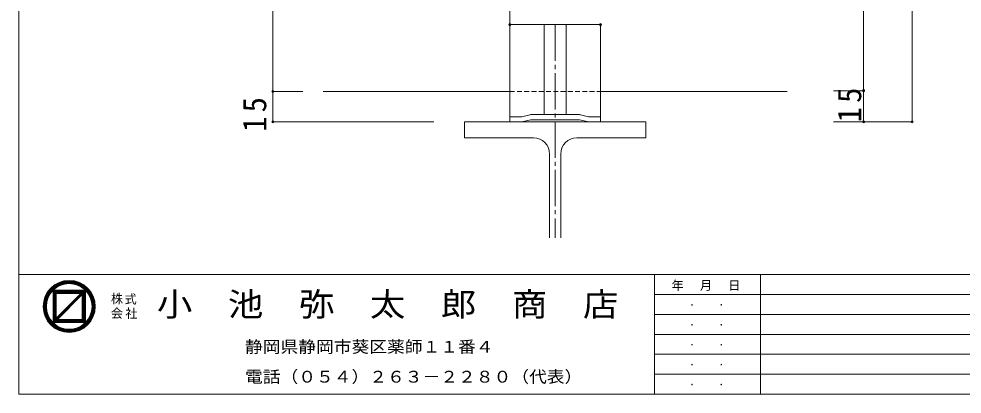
# Model space of a CAD drawing. Units: millimetres, scale not verified. Extents: x -1135 to 2170, y -1086 to 2575.
# Drawn here: x 592.6 to 1060.2, y -1085.9 to -899.9 of the extents above; entities that cross this region are included whole.
import ezdxf
from ezdxf.enums import TextEntityAlignment as Align

# ---------------------------------------------------------------- set-up
doc = ezdxf.new("R2010")
doc.units = ezdxf.units.MM
doc.header["$LTSCALE"] = 2
doc.header["$PDMODE"] = 32
doc.header["$PDSIZE"] = 1
doc.linetypes.add('CHAIN2', pattern=[12, 9, -1, 1, -1])
doc.linetypes.add('DASHED1', pattern=[1.8, 1.2, -0.6])
doc.layers.add('0-1', color=4, linetype='Continuous', lineweight=18)
doc.styles.add('ＭＳ ゴシック', font='')
doc.styles.get('ＭＳ ゴシック').set_extended_font_data('MS Gothic')

msp = doc.modelspace()

# ---------------------------------------------------------------- linework, layer by layer
at = {"layer": '0-1', "color": 2}
for p, q in [((592.646, -1085.885), (592.646, 34.121)), ((2169.534, -1026.625), (592.646, -1026.625)), ((907.648, -1026.625), (907.648, -1085.885)), ((960.311, -1026.625), (960.311, -1085.885)), ((1344.783, -1036.502), (907.648, -1036.502)), ((1344.783, -1046.379), (907.648, -1046.379)), ((907.648, -1056.255), (2169.534, -1056.255)), ((1344.783, -1066.132), (907.648, -1066.132)), ((1344.783, -1076.009), (907.648, -1076.009)), ((592.646, -1085.885), (2169.534, -1085.885))]:
    msp.add_line(p, q, dxfattribs=at)
at = {"layer": '0-1', "color": 7}
for p, q in [((835.978, -950.876), (835.978, -792.376)), ((1011.387, -830.493), (1011.387, -935.493)), ((835.978, -902.763), (880.977, -902.763)), ((852.977, -947.376), (852.977, -902.763)), ((863.977, -947.376), (863.977, -902.763)), ((880.978, -950.876), (880.978, -902.764)), ((718.477, -935.076), (718.477, -950.876)), ((733.477, -935.876), (718.477, -935.876)), ((996.387, -935.493), (1011.387, -935.493)), ((841.977, -948.376), (835.978, -948.376)), ((841.977, -948.376), (845.859, -947.445)), ((870.513, -947.376), (846.442, -947.376)), ((874.977, -948.376), (871.096, -947.445)), ((880.978, -948.376), (874.977, -948.376)), ((798.4, -950.876), (718.477, -950.876)), ((880.978, -950.876), (835.978, -950.876)), ((842.561, -950.807), (846.407, -949.884)), ((870.477, -949.876), (846.477, -949.876)), ((874.394, -950.807), (870.547, -949.884)), ((996.387, -950.876), (1011.387, -950.876))]:
    msp.add_line(p, q, dxfattribs=at)
at = {"layer": '0-1', "color": 7, "linetype": 'CHAIN2'}
msp.add_line((858.478, -902.763), (858.478, -1008.376), dxfattribs=at)
at = {"layer": '0-1', "color": 3}
for p, q in [((835.978, -935.876), (743.477, -935.876)), ((973.477, -935.876), (880.978, -935.876)), ((813.477, -958.875), (847.728, -958.876)), ((855.727, -1008.376), (855.727, -966.876)), ((861.227, -1008.376), (861.228, -966.876)), ((611.204, -1048.257), (611.204, -1036.023)), ((624.004, -1036.589), (611.77, -1048.823)), ((624.004, -1036.589), (624.004, -1048.823)), ((624.004, -1048.823), (611.77, -1048.823))]:
    msp.add_line(p, q, dxfattribs=at)
at = {"layer": '0-1', "color": 3, "linetype": 'DASHED1'}
msp.add_line((835.978, -935.876), (880.978, -935.876), dxfattribs=at)
at = {"layer": '0-1', "lineweight": 9}
for p, q in [((609.604, -1034.583), (625.604, -1034.583)), ((609.604, -1034.903), (625.604, -1034.903)), ((609.604, -1035.223), (625.604, -1035.223)), ((609.604, -1035.543), (625.604, -1035.543)), ((609.604, -1035.863), (625.604, -1035.863)), ((609.604, -1036.183), (611.204, -1036.183)), ((609.604, -1036.503), (611.204, -1036.503)), ((609.604, -1036.823), (611.204, -1036.823)), ((609.604, -1037.143), (611.204, -1037.143)), ((609.604, -1037.463), (611.204, -1037.463)), ((609.604, -1037.783), (611.204, -1037.783)), ((611.204, -1036.023), (611.204, -1035.699)), ((621.678, -1037.783), (622.81, -1037.783)), ((621.998, -1037.463), (623.13, -1037.463)), ((622.319, -1037.143), (623.45, -1037.143)), ((622.638, -1036.823), (623.77, -1036.823)), ((622.958, -1036.503), (625.604, -1036.503)), ((623.279, -1036.183), (625.604, -1036.183)), ((624.004, -1036.823), (625.604, -1036.823)), ((624.004, -1037.143), (625.604, -1037.143)), ((624.004, -1037.463), (625.604, -1037.463)), ((624.004, -1037.783), (625.604, -1037.783)), ((609.604, -1038.103), (611.204, -1038.103)), ((609.604, -1038.423), (611.204, -1038.423)), ((609.604, -1038.743), (611.204, -1038.743)), ((609.604, -1039.063), (611.204, -1039.063)), ((609.604, -1039.383), (611.204, -1039.383)), ((609.604, -1039.703), (611.204, -1039.703)), ((609.604, -1040.022), (611.204, -1040.022)), ((609.604, -1040.343), (611.204, -1040.343)), ((609.604, -1040.663), (611.204, -1040.663)), ((609.604, -1040.983), (611.204, -1040.983)), ((609.604, -1041.303), (611.204, -1041.303)), ((609.604, -1041.623), (611.204, -1041.623)), ((609.604, -1041.943), (611.204, -1041.943)), ((609.604, -1042.263), (611.204, -1042.263)), ((609.604, -1042.583), (611.204, -1042.583)), ((616.878, -1042.583), (618.01, -1042.583)), ((617.199, -1042.263), (618.33, -1042.263)), ((617.519, -1041.943), (618.65, -1041.943)), ((617.839, -1041.623), (618.97, -1041.623)), ((618.159, -1041.303), (619.29, -1041.303)), ((618.478, -1040.983), (619.61, -1040.983)), ((618.799, -1040.663), (619.93, -1040.663)), ((619.119, -1040.343), (620.25, -1040.343)), ((619.438, -1040.022), (620.57, -1040.022)), ((619.759, -1039.703), (620.89, -1039.703)), ((620.079, -1039.383), (621.21, -1039.383)), ((620.399, -1039.063), (621.53, -1039.063)), ((620.719, -1038.743), (621.85, -1038.743)), ((621.038, -1038.423), (622.17, -1038.423)), ((621.358, -1038.103), (622.49, -1038.103)), ((624.004, -1038.103), (625.604, -1038.103)), ((624.004, -1038.423), (625.604, -1038.423)), ((624.004, -1038.743), (625.604, -1038.743)), ((624.004, -1039.063), (625.604, -1039.063)), ((624.004, -1039.383), (625.604, -1039.383)), ((624.004, -1039.703), (625.604, -1039.703)), ((624.004, -1040.022), (625.604, -1040.022)), ((624.004, -1040.343), (625.604, -1040.343)), ((624.004, -1040.663), (625.604, -1040.663)), ((624.004, -1040.983), (625.604, -1040.983)), ((624.004, -1041.303), (625.604, -1041.303)), ((624.004, -1041.623), (625.604, -1041.623)), ((624.004, -1041.943), (625.604, -1041.943)), ((624.004, -1042.263), (625.604, -1042.263)), ((624.004, -1042.583), (625.604, -1042.583)), ((609.604, -1042.903), (611.204, -1042.903)), ((609.604, -1043.223), (611.204, -1043.223)), ((609.604, -1043.543), (611.204, -1043.543)), ((609.604, -1043.863), (611.204, -1043.863)), ((609.604, -1044.183), (611.204, -1044.183)), ((609.604, -1044.503), (611.204, -1044.503)), ((609.604, -1044.823), (611.204, -1044.823)), ((609.604, -1045.143), (611.204, -1045.143)), ((609.604, -1045.463), (611.204, -1045.463)), ((609.604, -1045.783), (611.204, -1045.783)), ((609.604, -1046.103), (611.204, -1046.103)), ((609.604, -1046.423), (611.204, -1046.423)), ((609.604, -1046.743), (611.204, -1046.743)), ((609.604, -1047.063), (611.204, -1047.063)), ((612.399, -1047.063), (613.53, -1047.063)), ((612.718, -1046.743), (613.85, -1046.743)), ((613.038, -1046.423), (614.17, -1046.423)), ((613.359, -1046.103), (614.49, -1046.103)), ((613.679, -1045.783), (614.81, -1045.783)), ((613.999, -1045.463), (615.13, -1045.463)), ((614.318, -1045.143), (615.45, -1045.143)), ((614.639, -1044.823), (615.77, -1044.823)), ((614.959, -1044.503), (616.09, -1044.503)), ((615.279, -1044.183), (616.41, -1044.183)), ((615.598, -1043.863), (616.73, -1043.863)), ((615.919, -1043.543), (617.05, -1043.543)), ((616.239, -1043.223), (617.37, -1043.223)), ((616.559, -1042.903), (617.69, -1042.903)), ((624.004, -1042.903), (625.604, -1042.903)), ((624.004, -1043.223), (625.604, -1043.223)), ((624.004, -1043.543), (625.604, -1043.543)), ((624.004, -1043.863), (625.604, -1043.863)), ((624.004, -1044.183), (625.604, -1044.183)), ((624.004, -1044.503), (625.604, -1044.503)), ((624.004, -1044.823), (625.604, -1044.823)), ((624.004, -1045.143), (625.604, -1045.143)), ((624.004, -1045.463), (625.604, -1045.463)), ((624.004, -1045.783), (625.604, -1045.783)), ((624.004, -1046.103), (625.604, -1046.103)), ((624.004, -1046.423), (625.604, -1046.423)), ((624.004, -1046.743), (625.604, -1046.743)), ((624.004, -1047.063), (625.604, -1047.063)), ((609.604, -1047.382), (611.204, -1047.382)), ((609.604, -1047.703), (611.204, -1047.703)), ((609.604, -1048.023), (611.204, -1048.023)), ((609.604, -1048.343), (612.25, -1048.343)), ((609.604, -1048.663), (611.93, -1048.663)), ((609.604, -1048.983), (625.604, -1048.983)), ((609.604, -1049.303), (625.604, -1049.303)), ((609.604, -1049.623), (625.604, -1049.623)), ((609.604, -1049.943), (625.604, -1049.943)), ((609.604, -1050.263), (625.604, -1050.263)), ((611.439, -1048.023), (612.57, -1048.023)), ((611.758, -1047.703), (612.89, -1047.703)), ((612.079, -1047.382), (613.21, -1047.382)), ((624.004, -1047.382), (625.604, -1047.382)), ((624.004, -1047.703), (625.604, -1047.703)), ((624.004, -1048.023), (625.604, -1048.023)), ((624.004, -1048.343), (625.604, -1048.343)), ((624.004, -1048.663), (625.604, -1048.663))]:
    msp.add_line(p, q, dxfattribs=at)
at = {"layer": '0-1', "color": 7}
for points in [[(996.387, -642.393), (1035.388, -642.393), (1035.388, -950.876)], [(733.477, -747.776), (718.477, -747.776), (718.477, -935.076)], [(1011.387, -935.493), (1011.387, -950.876), (1026.387, -950.876), (1035.388, -950.876)]]:
    msp.add_lwpolyline(points, dxfattribs=at)
at = {"layer": '0-1', "color": 3}
for points in [[(903.477, -950.876), (813.477, -950.876), (813.477, -958.875)], [(903.477, -950.876), (903.477, -958.876), (869.227, -958.876)], [(611.204, -1036.023), (623.439, -1036.023), (611.204, -1048.257)]]:
    msp.add_lwpolyline(points, dxfattribs=at)
msp.add_lwpolyline([(609.604, -1050.423), (609.604, -1034.423), (625.604, -1034.423), (625.604, -1050.423)], close=True, dxfattribs=at)
for radius in [12.914, 11.314, 11.314, 11.314, 11.314, 11.314]:
    msp.add_circle((617.604, -1042.423), radius, dxfattribs=at)
at = {"layer": '0-1', "lineweight": 9}
for radius in [12.754, 12.434, 12.114, 11.794, 11.474]:
    msp.add_circle((617.604, -1042.423), radius, dxfattribs=at)
at = {"layer": '0-1', "color": 7}
for centre, start, end in [((846.442, -949.876), 89.99998, 103.48883), ((870.513, -949.876), 76.51112, 89.99998), ((841.977, -948.376), 270, 283.48885), ((874.977, -948.376), 256.51114, 270)]:
    msp.add_arc(centre, 2.5, start, end, dxfattribs=at)
at = {"layer": '0-1', "color": 3}
for centre, start, end in [((847.728, -966.876), 359.99974, 89.99973), ((869.227, -966.876), 89.99973, 179.99973)]:
    msp.add_arc(centre, 8, start, end, dxfattribs=at)
for p in [(835.977, -902.763), (880.977, -902.764), (1011.387, -935.493), (718.477, -935.876), (718.477, -950.876), (1011.387, -950.876), (1035.388, -950.876)]:
    msp.add_point(p, dxfattribs=at)

# ---------------------------------------------------------------- texts
at = {"layer": '0-1', "color": 7, "style": 'ＭＳ ゴシック'}
for s, p in [('株', (638.289, -1042.168)), ('式', (645.039, -1042.368)), ('会', (638.239, -1049.418)), ('社', (645.439, -1049.418))]:
    msp.add_text(s, height=4.399, dxfattribs=at).set_placement(p, align=Align.BOTTOM_LEFT)
at = {"layer": '0-1', "color": 2, "style": 'ＭＳ ゴシック', "width": 1.1}
msp.add_text('小\u3000池\u3000弥\u3000太\u3000郎\u3000商\u3000店', height=11.73, dxfattribs=at).set_placement((661.034, -1050.756), align=Align.BOTTOM_LEFT)
at = {"layer": '0-1', "color": 3, "style": 'ＭＳ ゴシック', "width": 1.1}
for s, p in [('静岡県静岡市葵区薬師１１番４', (704.741, -1067.116)), ('電話（０５４）２６３－２２８０（代表）', (704.745, -1081.95))]:
    msp.add_text(s, height=5.865, dxfattribs=at).set_placement(p, align=Align.BOTTOM_LEFT)
at = {"layer": '0-1', "color": 2, "char_height": 11.73, "attachment_point": 7, "rotation": 90, "style": 'ＭＳ ゴシック'}
for insert in [(1010.387, -951.185), (715.477, -955.876)]:
    msp.add_mtext('\\T1.27;\\W0.95;15', dxfattribs=dict(at, insert=insert))
at = {"layer": '0-1', "color": 7, "char_height": 4.399, "attachment_point": 7, "style": 'ＭＳ ゴシック'}
for s, insert in [('\\T1.17;年\u3000月\u3000日', (916.195, -1034.73)), ('\\T1.27;\\W0.95;.\\~\u3000.\u3000\\~', (924.917, -1042.049)), ('\\T1.27;\\W0.95;.\\~\u3000.\u3000\\~', (924.917, -1051.926)), ('\\T1.27;\\W0.95;.\\~\u3000.\u3000\\~', (924.917, -1061.802)), ('\\T1.27;\\W0.95;.\\~\u3000.\u3000\\~', (924.917, -1071.679)), ('\\T1.27;\\W0.95;.\\~\u3000.\u3000\\~', (924.917, -1081.556))]:
    msp.add_mtext(s, dxfattribs=dict(at, insert=insert))

doc.saveas('drawing.dxf')
